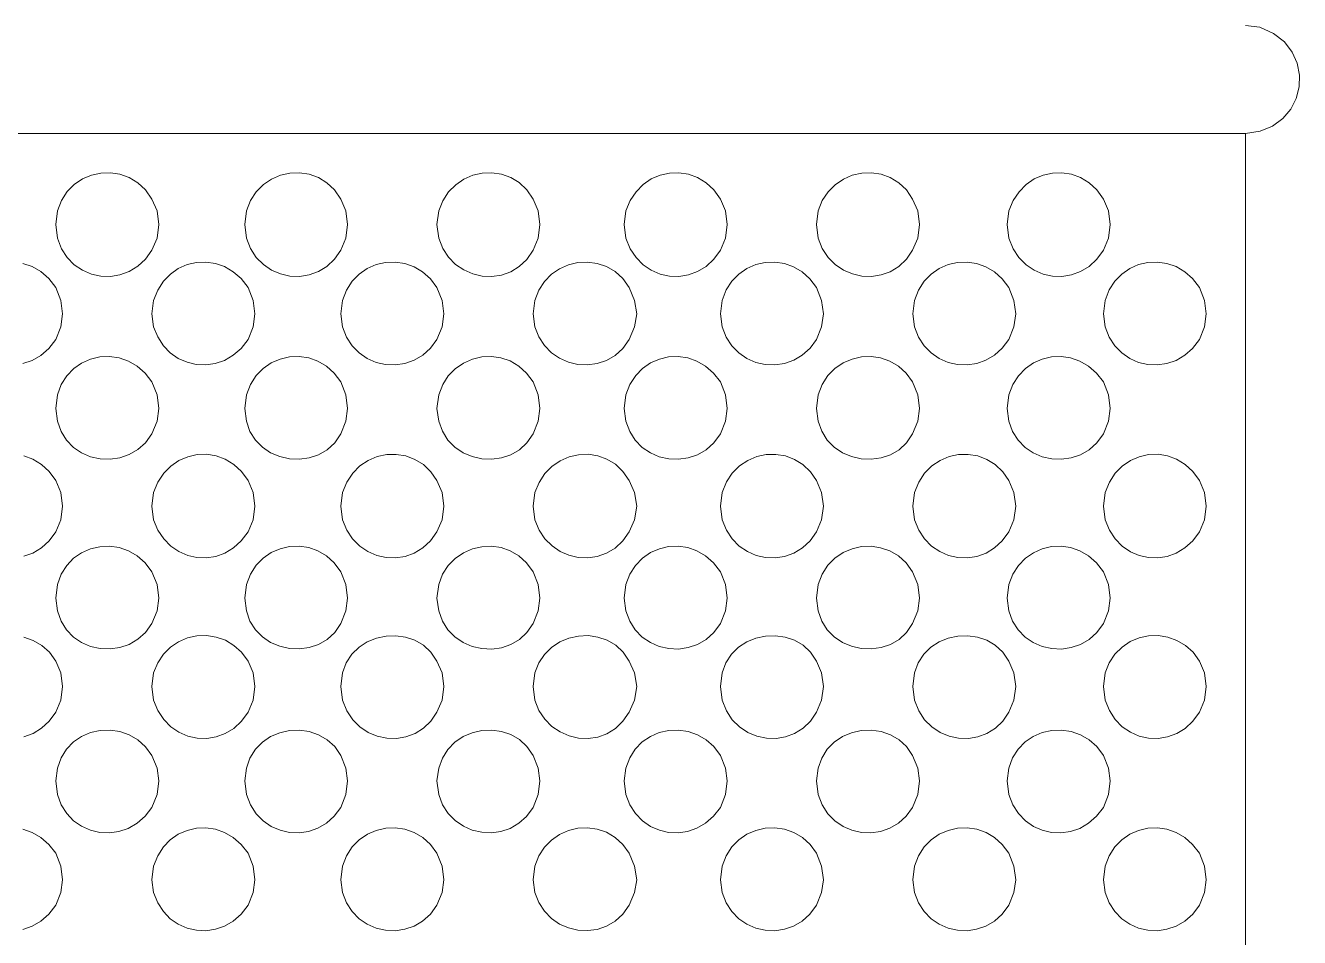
# Model space of a CAD drawing. Extents: x 0 to 239, y -13 to 254.
# Drawn here: x 120.45 to 170.24, y 158.92 to 194.57 of the extents above; entities that cross this region are included whole.
import ezdxf

# ---------------------------------------------------------------- set-up
doc = ezdxf.new("R2010")
doc.units = 0
doc.layers.add('GEOMETRY', color=7, linetype='Continuous')

msp = doc.modelspace()

# ---------------------------------------------------------------- linework, layer by layer
at = {"layer": 'GEOMETRY', "lineweight": 20}
for points in [[(97.59, 190.348), (168.127, 190.348), (168.701, 190.439), (169.19, 190.641), (169.59, 190.935), (169.898, 191.3), (170.111, 191.719), (170.226, 192.171), (170.24, 192.637), (170.151, 193.098), (169.954, 193.535), (169.648, 193.928), (169.228, 194.258), (168.693, 194.505), (168.127, 194.574)], [(168.127, 190.348), (168.127, 24.864), (170.222, 24.864), (170.222, 19.244), (95.726, 19.244), (95.726, 24.864), (97.59, 24.864), (97.59, 190.348)], [(120.349, 181.358), (120.714, 181.482), (121.057, 181.679), (121.367, 181.951), (121.633, 182.3), (121.834, 182.799), (121.901, 183.299), (121.901, 183.299), (121.834, 183.829), (121.633, 184.329), (121.365, 184.679), (121.055, 184.952), (120.712, 185.149), (120.347, 185.273)], [(120.383, 173.823), (120.744, 173.952), (121.08, 174.154), (121.38, 174.431), (121.633, 174.784), (121.834, 175.248), (121.901, 175.782), (121.901, 175.782), (121.834, 176.314), (121.633, 176.781), (121.379, 177.137), (121.078, 177.416), (120.742, 177.621), (120.382, 177.751)], [(120.39, 166.765), (120.75, 166.896), (121.084, 167.101), (121.383, 167.38), (121.633, 167.735), (121.834, 168.201), (121.901, 168.732), (121.901, 168.732), (121.834, 169.265), (121.633, 169.73), (121.387, 170.072), (121.09, 170.341), (120.754, 170.538), (120.391, 170.665)], [(120.346, 159.241), (120.711, 159.364), (121.054, 159.561), (121.365, 159.834), (121.633, 160.184), (121.834, 160.685), (121.901, 161.183), (121.901, 161.183), (121.834, 161.715), (121.633, 162.213), (121.367, 162.562), (121.058, 162.835), (120.716, 163.033), (120.351, 163.157)]]:
    msp.add_lwpolyline(points, dxfattribs=at)
for points in [[(125.658, 186.789), (125.592, 187.322), (125.392, 187.788), (125.139, 188.143), (124.839, 188.422), (124.504, 188.626), (124.144, 188.757), (123.77, 188.817), (123.394, 188.805), (123.026, 188.724), (122.678, 188.575), (122.36, 188.359), (122.084, 188.078), (121.86, 187.732), (121.701, 187.322), (121.634, 186.789), (121.701, 186.257), (121.86, 185.848), (122.084, 185.501), (122.36, 185.22), (122.678, 185.004), (123.027, 184.855), (123.395, 184.774), (123.772, 184.763), (124.145, 184.823), (124.506, 184.954), (124.841, 185.159), (125.14, 185.437), (125.392, 185.791), (125.592, 186.257), (125.658, 186.789)], [(133.041, 186.789), (132.975, 187.322), (132.775, 187.788), (132.527, 188.146), (132.231, 188.426), (131.898, 188.63), (131.539, 188.76), (131.165, 188.817), (130.787, 188.803), (130.417, 188.72), (130.067, 188.569), (129.747, 188.352), (129.469, 188.071), (129.244, 187.727), (129.084, 187.322), (129.018, 186.789), (129.084, 186.257), (129.245, 185.852), (129.471, 185.508), (129.749, 185.227), (130.069, 185.01), (130.42, 184.86), (130.789, 184.777), (131.166, 184.764), (131.54, 184.821), (131.899, 184.951), (132.232, 185.155), (132.527, 185.434), (132.775, 185.791), (132.975, 186.257), (133.041, 186.789)], [(140.556, 186.789), (140.491, 187.322), (140.291, 187.788), (140.044, 188.149), (139.748, 188.43), (139.415, 188.634), (139.056, 188.762), (138.682, 188.818), (138.305, 188.801), (137.935, 188.716), (137.584, 188.564), (137.264, 188.346), (136.986, 188.065), (136.76, 187.723), (136.599, 187.322), (136.533, 186.789), (136.599, 186.257), (136.76, 185.857), (136.985, 185.515), (137.263, 185.234), (137.584, 185.017), (137.935, 184.864), (138.305, 184.779), (138.683, 184.763), (139.057, 184.818), (139.416, 184.946), (139.75, 185.15), (140.045, 185.431), (140.291, 185.791), (140.491, 186.257), (140.556, 186.789)], [(147.874, 186.789), (147.809, 187.322), (147.608, 187.788), (147.351, 188.144), (147.05, 188.424), (146.716, 188.628), (146.359, 188.759), (145.989, 188.818), (145.617, 188.806), (145.253, 188.724), (144.907, 188.575), (144.59, 188.358), (144.312, 188.076), (144.084, 187.731), (143.915, 187.322), (143.85, 186.789), (143.915, 186.257), (144.083, 185.849), (144.312, 185.503), (144.59, 185.221), (144.907, 185.005), (145.254, 184.855), (145.618, 184.774), (145.99, 184.762), (146.36, 184.821), (146.717, 184.952), (147.051, 185.157), (147.351, 185.436), (147.608, 185.791), (147.809, 186.257), (147.874, 186.789)], [(155.389, 186.789), (155.324, 187.322), (155.122, 187.788), (154.876, 188.146), (154.581, 188.426), (154.248, 188.63), (153.888, 188.759), (153.513, 188.816), (153.135, 188.802), (152.764, 188.718), (152.413, 188.567), (152.093, 188.35), (151.815, 188.069), (151.59, 187.726), (151.431, 187.322), (151.366, 186.789), (151.431, 186.257), (151.591, 185.853), (151.816, 185.509), (152.094, 185.228), (152.414, 185.011), (152.765, 184.86), (153.135, 184.777), (153.514, 184.763), (153.888, 184.82), (154.248, 184.949), (154.581, 185.153), (154.876, 185.433), (155.122, 185.791), (155.324, 186.257), (155.389, 186.789)], [(162.84, 186.789), (162.774, 187.322), (162.574, 187.788), (162.316, 188.144), (162.016, 188.423), (161.681, 188.628), (161.324, 188.759), (160.954, 188.818), (160.582, 188.806), (160.218, 188.724), (159.872, 188.575), (159.555, 188.359), (159.278, 188.077), (159.049, 187.731), (158.881, 187.322), (158.815, 186.789), (158.881, 186.257), (159.049, 185.848), (159.277, 185.502), (159.555, 185.22), (159.873, 185.004), (160.219, 184.855), (160.583, 184.774), (160.955, 184.762), (161.325, 184.821), (161.683, 184.952), (162.017, 185.157), (162.317, 185.436), (162.574, 185.791), (162.774, 186.257), (162.84, 186.789)], [(129.416, 183.299), (129.35, 183.829), (129.15, 184.329), (128.882, 184.677), (128.574, 184.949), (128.234, 185.147), (127.873, 185.272), (127.502, 185.326), (127.13, 185.309), (126.768, 185.225), (126.425, 185.074), (126.113, 184.857), (125.841, 184.576), (125.619, 184.233), (125.459, 183.829), (125.393, 183.299), (125.459, 182.799), (125.619, 182.397), (125.84, 182.054), (126.111, 181.774), (126.423, 181.558), (126.765, 181.407), (127.128, 181.322), (127.5, 181.305), (127.871, 181.359), (128.232, 181.483), (128.572, 181.681), (128.882, 181.952), (129.15, 182.3), (129.35, 182.799), (129.416, 183.299)], [(136.799, 183.299), (136.732, 183.829), (136.533, 184.329), (136.276, 184.676), (135.973, 184.948), (135.636, 185.145), (135.275, 185.27), (134.9, 185.324), (134.524, 185.308), (134.157, 185.224), (133.81, 185.073), (133.494, 184.857), (133.22, 184.576), (132.999, 184.233), (132.842, 183.829), (132.775, 183.299), (132.842, 182.799), (132.999, 182.395), (133.22, 182.053), (133.494, 181.773), (133.811, 181.557), (134.158, 181.406), (134.526, 181.323), (134.903, 181.307), (135.277, 181.361), (135.638, 181.486), (135.975, 181.683), (136.277, 181.954), (136.533, 182.3), (136.732, 182.799), (136.799, 183.299)], [(144.348, 183.299), (144.246, 183.829), (144.048, 184.329), (143.794, 184.68), (143.492, 184.953), (143.155, 185.15), (142.793, 185.273), (142.418, 185.324), (142.04, 185.305), (141.672, 185.217), (141.324, 185.064), (141.007, 184.847), (140.733, 184.567), (140.513, 184.227), (140.358, 183.829), (140.291, 183.299), (140.358, 182.799), (140.513, 182.401), (140.733, 182.062), (141.007, 181.783), (141.324, 181.565), (141.672, 181.413), (142.041, 181.326), (142.418, 181.307), (142.794, 181.358), (143.156, 181.481), (143.493, 181.677), (143.794, 181.95), (144.048, 182.3), (144.246, 182.799), (144.348, 183.299)], [(151.632, 183.299), (151.566, 183.829), (151.365, 184.329), (151.11, 184.676), (150.807, 184.947), (150.47, 185.145), (150.109, 185.27), (149.735, 185.324), (149.358, 185.308), (148.991, 185.224), (148.644, 185.074), (148.327, 184.857), (148.053, 184.577), (147.832, 184.234), (147.674, 183.829), (147.609, 183.299), (147.674, 182.799), (147.832, 182.395), (148.053, 182.052), (148.328, 181.772), (148.645, 181.556), (148.992, 181.406), (149.36, 181.323), (149.737, 181.307), (150.111, 181.361), (150.473, 181.486), (150.809, 181.684), (151.111, 181.954), (151.365, 182.3), (151.566, 182.799), (151.632, 183.299)], [(159.148, 183.299), (159.082, 183.829), (158.88, 184.329), (158.624, 184.676), (158.322, 184.947), (157.984, 185.145), (157.623, 185.27), (157.249, 185.324), (156.873, 185.308), (156.506, 185.224), (156.159, 185.073), (155.843, 184.857), (155.569, 184.577), (155.348, 184.233), (155.191, 183.829), (155.123, 183.299), (155.191, 182.799), (155.348, 182.395), (155.569, 182.052), (155.843, 181.772), (156.16, 181.557), (156.507, 181.406), (156.875, 181.323), (157.252, 181.307), (157.626, 181.361), (157.987, 181.486), (158.324, 181.683), (158.625, 181.954), (158.88, 182.3), (159.082, 182.799), (159.148, 183.299)], [(166.597, 183.299), (166.531, 183.829), (166.331, 184.329), (166.064, 184.677), (165.756, 184.949), (165.416, 185.146), (165.056, 185.272), (164.684, 185.326), (164.312, 185.31), (163.95, 185.226), (163.607, 185.074), (163.295, 184.858), (163.023, 184.577), (162.801, 184.234), (162.64, 183.829), (162.574, 183.299), (162.64, 182.799), (162.8, 182.396), (163.021, 182.054), (163.293, 181.774), (163.605, 181.557), (163.947, 181.406), (164.31, 181.321), (164.682, 181.305), (165.054, 181.359), (165.415, 181.483), (165.755, 181.681), (166.064, 181.953), (166.331, 182.3), (166.531, 182.799), (166.597, 183.299)], [(125.658, 179.607), (125.592, 180.139), (125.392, 180.638), (125.125, 180.987), (124.816, 181.26), (124.473, 181.458), (124.108, 181.582), (123.732, 181.634), (123.356, 181.617), (122.991, 181.531), (122.647, 181.379), (122.335, 181.162), (122.066, 180.882), (121.851, 180.54), (121.701, 180.139), (121.634, 179.607), (121.701, 179.11), (121.84, 178.704), (122.052, 178.36), (122.323, 178.08), (122.642, 177.865), (122.995, 177.715), (123.371, 177.633), (123.757, 177.618), (124.14, 177.673), (124.507, 177.798), (124.847, 177.995), (125.146, 178.265), (125.392, 178.609), (125.592, 179.11), (125.658, 179.607)], [(133.041, 179.607), (132.975, 180.139), (132.775, 180.638), (132.52, 180.984), (132.219, 181.255), (131.882, 181.453), (131.521, 181.579), (131.147, 181.633), (130.771, 181.618), (130.403, 181.535), (130.056, 181.384), (129.739, 181.168), (129.464, 180.888), (129.242, 180.544), (129.084, 180.139), (129.018, 179.607), (129.084, 179.11), (129.223, 178.708), (129.436, 178.367), (129.71, 178.088), (130.032, 177.872), (130.388, 177.721), (130.767, 177.636), (131.155, 177.619), (131.539, 177.672), (131.906, 177.796), (132.243, 177.992), (132.537, 178.263), (132.775, 178.609), (132.975, 179.11), (133.041, 179.607)], [(140.556, 179.607), (140.491, 180.139), (140.291, 180.638), (140.036, 180.988), (139.734, 181.262), (139.396, 181.459), (139.034, 181.582), (138.659, 181.634), (138.283, 181.615), (137.915, 181.528), (137.567, 181.375), (137.25, 181.158), (136.976, 180.878), (136.756, 180.538), (136.599, 180.139), (136.533, 179.607), (136.599, 179.11), (136.743, 178.71), (136.959, 178.369), (137.233, 178.089), (137.554, 177.872), (137.91, 177.72), (138.286, 177.634), (138.672, 177.617), (139.053, 177.669), (139.419, 177.792), (139.755, 177.989), (140.05, 178.26), (140.291, 178.609), (140.491, 179.11), (140.556, 179.607)], [(147.874, 179.607), (147.809, 180.139), (147.608, 180.638), (147.34, 180.986), (147.031, 181.259), (146.691, 181.457), (146.33, 181.582), (145.959, 181.635), (145.587, 181.619), (145.225, 181.534), (144.882, 181.383), (144.57, 181.166), (144.298, 180.885), (144.076, 180.542), (143.915, 180.139), (143.85, 179.607), (143.915, 179.11), (144.063, 178.705), (144.28, 178.362), (144.553, 178.081), (144.871, 177.865), (145.221, 177.715), (145.592, 177.631), (145.973, 177.616), (146.352, 177.67), (146.716, 177.795), (147.055, 177.992), (147.356, 178.263), (147.608, 178.609), (147.809, 179.11), (147.874, 179.607)], [(155.389, 179.607), (155.324, 180.139), (155.122, 180.638), (154.868, 180.984), (154.568, 181.255), (154.232, 181.453), (153.871, 181.579), (153.497, 181.633), (153.12, 181.618), (152.752, 181.535), (152.404, 181.384), (152.087, 181.168), (151.812, 180.888), (151.589, 180.544), (151.431, 180.139), (151.366, 179.607), (151.431, 179.11), (151.569, 178.709), (151.782, 178.368), (152.056, 178.089), (152.378, 177.873), (152.736, 177.722), (153.116, 177.637), (153.504, 177.62), (153.889, 177.672), (154.256, 177.796), (154.593, 177.992), (154.886, 178.262), (155.122, 178.609), (155.324, 179.11), (155.389, 179.607)], [(162.84, 179.607), (162.774, 180.139), (162.574, 180.638), (162.305, 180.987), (161.995, 181.26), (161.654, 181.458), (161.293, 181.582), (160.922, 181.635), (160.55, 181.619), (160.188, 181.533), (159.846, 181.381), (159.534, 181.164), (159.262, 180.884), (159.041, 180.541), (158.881, 180.139), (158.815, 179.607), (158.881, 179.11), (159.029, 178.705), (159.246, 178.361), (159.519, 178.081), (159.836, 177.865), (160.186, 177.714), (160.558, 177.631), (160.938, 177.615), (161.317, 177.67), (161.681, 177.795), (162.02, 177.992), (162.321, 178.263), (162.574, 178.609), (162.774, 179.11), (162.84, 179.607)], [(129.416, 175.782), (129.35, 176.314), (129.15, 176.781), (128.892, 177.138), (128.59, 177.418), (128.255, 177.622), (127.898, 177.753), (127.528, 177.811), (127.156, 177.799), (126.793, 177.717), (126.448, 177.566), (126.131, 177.35), (125.854, 177.068), (125.627, 176.722), (125.459, 176.314), (125.393, 175.782), (125.459, 175.248), (125.63, 174.845), (125.859, 174.502), (126.135, 174.222), (126.449, 174.006), (126.791, 173.855), (127.15, 173.773), (127.519, 173.759), (127.886, 173.816), (128.243, 173.945), (128.578, 174.149), (128.884, 174.428), (129.15, 174.784), (129.35, 175.248), (129.416, 175.782)], [(136.799, 175.782), (136.732, 176.314), (136.533, 176.781), (136.291, 177.132), (136.001, 177.41), (135.672, 177.614), (135.316, 177.747), (134.944, 177.808), (134.567, 177.799), (134.197, 177.721), (133.845, 177.574), (133.522, 177.359), (133.24, 177.077), (133.009, 176.728), (132.842, 176.314), (132.775, 175.782), (132.842, 175.248), (133.009, 174.846), (133.236, 174.503), (133.514, 174.224), (133.831, 174.008), (134.177, 173.857), (134.542, 173.774), (134.915, 173.76), (135.286, 173.817), (135.643, 173.946), (135.977, 174.149), (136.277, 174.428), (136.533, 174.784), (136.732, 175.248), (136.799, 175.782)], [(144.348, 175.782), (144.246, 176.314), (144.048, 176.781), (143.801, 177.142), (143.505, 177.423), (143.172, 177.627), (142.813, 177.756), (142.439, 177.81), (142.062, 177.794), (141.693, 177.709), (141.343, 177.556), (141.023, 177.338), (140.745, 177.057), (140.52, 176.715), (140.358, 176.314), (140.291, 175.782), (140.358, 175.248), (140.526, 174.852), (140.753, 174.512), (141.03, 174.233), (141.346, 174.016), (141.692, 173.863), (142.056, 173.776), (142.428, 173.759), (142.798, 173.813), (143.155, 173.94), (143.49, 174.143), (143.791, 174.424), (144.048, 174.784), (144.246, 175.248), (144.348, 175.782)], [(151.632, 175.782), (151.566, 176.314), (151.365, 176.781), (151.125, 177.132), (150.835, 177.41), (150.506, 177.614), (150.15, 177.747), (149.778, 177.808), (149.401, 177.8), (149.031, 177.721), (148.679, 177.574), (148.356, 177.359), (148.073, 177.077), (147.842, 176.729), (147.674, 176.314), (147.609, 175.782), (147.674, 175.248), (147.841, 174.846), (148.069, 174.504), (148.346, 174.224), (148.664, 174.008), (149.01, 173.857), (149.376, 173.774), (149.749, 173.761), (150.119, 173.817), (150.477, 173.946), (150.811, 174.149), (151.111, 174.428), (151.365, 174.784), (151.566, 175.248), (151.632, 175.782)], [(159.148, 175.782), (159.082, 176.314), (158.88, 176.781), (158.64, 177.132), (158.349, 177.41), (158.021, 177.614), (157.665, 177.747), (157.293, 177.808), (156.916, 177.799), (156.546, 177.721), (156.194, 177.574), (155.871, 177.359), (155.589, 177.077), (155.358, 176.728), (155.191, 176.314), (155.123, 175.782), (155.191, 175.248), (155.358, 174.846), (155.585, 174.503), (155.862, 174.224), (156.18, 174.008), (156.526, 173.857), (156.891, 173.774), (157.264, 173.76), (157.634, 173.817), (157.992, 173.946), (158.326, 174.149), (158.625, 174.428), (158.88, 174.784), (159.082, 175.248), (159.148, 175.782)], [(166.597, 175.782), (166.531, 176.314), (166.331, 176.781), (166.074, 177.137), (165.773, 177.417), (165.438, 177.621), (165.081, 177.752), (164.711, 177.811), (164.339, 177.799), (163.975, 177.717), (163.629, 177.567), (163.313, 177.351), (163.036, 177.069), (162.808, 176.723), (162.64, 176.314), (162.574, 175.782), (162.64, 175.248), (162.811, 174.844), (163.04, 174.502), (163.316, 174.221), (163.63, 174.005), (163.972, 173.855), (164.333, 173.773), (164.702, 173.759), (165.069, 173.816), (165.426, 173.946), (165.761, 174.149), (166.067, 174.428), (166.331, 174.784), (166.531, 175.248), (166.597, 175.782)], [(125.658, 172.189), (125.592, 172.723), (125.392, 173.222), (125.126, 173.571), (124.816, 173.843), (124.473, 174.041), (124.108, 174.165), (123.732, 174.217), (123.356, 174.2), (122.99, 174.114), (122.646, 173.962), (122.334, 173.745), (122.065, 173.465), (121.851, 173.124), (121.701, 172.723), (121.634, 172.189), (121.701, 171.693), (121.84, 171.287), (122.051, 170.944), (122.322, 170.664), (122.641, 170.449), (122.995, 170.299), (123.371, 170.217), (123.757, 170.202), (124.14, 170.257), (124.508, 170.382), (124.847, 170.579), (125.146, 170.848), (125.392, 171.192), (125.592, 171.693), (125.658, 172.189)], [(133.041, 172.189), (132.975, 172.723), (132.775, 173.222), (132.52, 173.568), (132.219, 173.839), (131.883, 174.036), (131.522, 174.162), (131.148, 174.216), (130.771, 174.201), (130.403, 174.118), (130.055, 173.967), (129.738, 173.751), (129.463, 173.471), (129.241, 173.128), (129.084, 172.723), (129.018, 172.189), (129.084, 171.693), (129.223, 171.292), (129.436, 170.951), (129.71, 170.672), (130.031, 170.456), (130.388, 170.305), (130.767, 170.22), (131.155, 170.203), (131.538, 170.256), (131.905, 170.38), (132.242, 170.576), (132.536, 170.846), (132.775, 171.192), (132.975, 171.693), (133.041, 172.189)], [(140.556, 172.189), (140.491, 172.723), (140.291, 173.222), (140.036, 173.572), (139.735, 173.844), (139.397, 174.041), (139.035, 174.165), (138.66, 174.216), (138.283, 174.198), (137.915, 174.111), (137.566, 173.958), (137.25, 173.741), (136.975, 173.462), (136.755, 173.121), (136.599, 172.723), (136.533, 172.189), (136.599, 171.693), (136.743, 171.293), (136.959, 170.952), (137.234, 170.673), (137.555, 170.456), (137.91, 170.304), (138.286, 170.218), (138.672, 170.2), (139.053, 170.252), (139.418, 170.376), (139.755, 170.572), (140.05, 170.844), (140.291, 171.192), (140.491, 171.693), (140.556, 172.189)], [(147.874, 172.189), (147.809, 172.723), (147.608, 173.222), (147.34, 173.57), (147.032, 173.842), (146.692, 174.04), (146.331, 174.165), (145.959, 174.218), (145.587, 174.202), (145.224, 174.117), (144.882, 173.966), (144.569, 173.749), (144.297, 173.468), (144.075, 173.126), (143.915, 172.723), (143.85, 172.189), (143.915, 171.693), (144.064, 171.288), (144.28, 170.945), (144.553, 170.665), (144.871, 170.449), (145.221, 170.298), (145.592, 170.215), (145.973, 170.199), (146.351, 170.254), (146.716, 170.379), (147.054, 170.576), (147.355, 170.846), (147.608, 171.192), (147.809, 171.693), (147.874, 172.189)], [(155.389, 172.189), (155.324, 172.723), (155.122, 173.222), (154.869, 173.567), (154.568, 173.838), (154.232, 174.036), (153.871, 174.161), (153.497, 174.216), (153.12, 174.201), (152.752, 174.117), (152.404, 173.967), (152.086, 173.751), (151.811, 173.471), (151.589, 173.128), (151.431, 172.723), (151.366, 172.189), (151.431, 171.693), (151.57, 171.292), (151.783, 170.951), (152.057, 170.672), (152.379, 170.456), (152.736, 170.305), (153.116, 170.22), (153.504, 170.203), (153.888, 170.256), (154.254, 170.379), (154.591, 170.576), (154.885, 170.846), (155.122, 171.192), (155.324, 171.693), (155.389, 172.189)], [(162.84, 172.189), (162.774, 172.723), (162.574, 173.222), (162.305, 173.57), (161.996, 173.843), (161.655, 174.04), (161.294, 174.165), (160.923, 174.218), (160.55, 174.202), (160.188, 174.117), (159.846, 173.965), (159.534, 173.748), (159.262, 173.468), (159.041, 173.126), (158.881, 172.723), (158.815, 172.189), (158.881, 171.693), (159.029, 171.288), (159.246, 170.945), (159.519, 170.664), (159.836, 170.449), (160.186, 170.298), (160.558, 170.215), (160.938, 170.2), (161.317, 170.254), (161.681, 170.379), (162.02, 170.576), (162.321, 170.846), (162.574, 171.192), (162.774, 171.693), (162.84, 172.189)], [(129.416, 168.732), (129.35, 169.265), (129.15, 169.73), (128.898, 170.073), (128.6, 170.343), (128.265, 170.541), (127.905, 170.667), (127.53, 170.723), (127.153, 170.711), (126.785, 170.631), (126.436, 170.485), (126.118, 170.274), (125.841, 170), (125.618, 169.663), (125.459, 169.265), (125.393, 168.732), (125.459, 168.201), (125.626, 167.791), (125.854, 167.445), (126.132, 167.163), (126.449, 166.946), (126.795, 166.797), (127.16, 166.715), (127.533, 166.703), (127.903, 166.762), (128.261, 166.894), (128.594, 167.099), (128.894, 167.379), (129.15, 167.735), (129.35, 168.201), (129.416, 168.732)], [(136.799, 168.732), (136.732, 169.265), (136.533, 169.73), (136.296, 170.074), (136.004, 170.344), (135.671, 170.54), (135.308, 170.665), (134.928, 170.72), (134.543, 170.706), (134.166, 170.625), (133.81, 170.478), (133.487, 170.267), (133.21, 169.994), (132.99, 169.659), (132.842, 169.265), (132.775, 168.732), (132.842, 168.201), (133.009, 167.785), (133.24, 167.436), (133.523, 167.154), (133.847, 166.939), (134.2, 166.793), (134.571, 166.715), (134.949, 166.707), (135.321, 166.769), (135.677, 166.902), (136.005, 167.107), (136.294, 167.384), (136.533, 167.735), (136.732, 168.201), (136.799, 168.732)], [(144.348, 168.732), (144.246, 169.265), (144.048, 169.73), (143.81, 170.077), (143.518, 170.347), (143.185, 170.544), (142.823, 170.668), (142.445, 170.722), (142.062, 170.706), (141.687, 170.624), (141.333, 170.475), (141.01, 170.264), (140.732, 169.99), (140.511, 169.657), (140.358, 169.265), (140.291, 168.732), (140.358, 168.201), (140.519, 167.8), (140.744, 167.457), (141.023, 167.176), (141.343, 166.958), (141.694, 166.806), (142.064, 166.72), (142.442, 166.704), (142.816, 166.759), (143.175, 166.888), (143.507, 167.092), (143.802, 167.373), (144.048, 167.735), (144.246, 168.201), (144.348, 168.732)], [(151.632, 168.732), (151.566, 169.265), (151.365, 169.73), (151.13, 170.074), (150.839, 170.344), (150.506, 170.54), (150.142, 170.664), (149.761, 170.719), (149.375, 170.705), (148.998, 170.623), (148.641, 170.477), (148.317, 170.266), (148.04, 169.992), (147.821, 169.658), (147.674, 169.265), (147.609, 168.732), (147.674, 168.201), (147.842, 167.785), (148.073, 167.436), (148.357, 167.153), (148.681, 166.939), (149.034, 166.792), (149.405, 166.715), (149.783, 166.707), (150.155, 166.769), (150.511, 166.903), (150.839, 167.107), (151.128, 167.385), (151.365, 167.735), (151.566, 168.201), (151.632, 168.732)], [(159.148, 168.732), (159.082, 169.265), (158.88, 169.73), (158.644, 170.074), (158.352, 170.344), (158.019, 170.54), (157.656, 170.665), (157.276, 170.72), (156.891, 170.706), (156.514, 170.625), (156.158, 170.478), (155.835, 170.267), (155.558, 169.994), (155.339, 169.659), (155.191, 169.265), (155.123, 168.732), (155.191, 168.201), (155.358, 167.785), (155.589, 167.436), (155.872, 167.154), (156.196, 166.939), (156.549, 166.792), (156.92, 166.715), (157.298, 166.707), (157.67, 166.769), (158.026, 166.902), (158.354, 167.107), (158.642, 167.384), (158.88, 167.735), (159.082, 168.201), (159.148, 168.732)], [(166.597, 168.732), (166.531, 169.265), (166.331, 169.73), (166.082, 170.072), (165.786, 170.341), (165.452, 170.538), (165.092, 170.666), (164.718, 170.723), (164.341, 170.712), (163.972, 170.634), (163.622, 170.489), (163.303, 170.278), (163.025, 170.004), (162.801, 169.665), (162.64, 169.265), (162.574, 168.732), (162.64, 168.201), (162.808, 167.791), (163.035, 167.444), (163.313, 167.162), (163.631, 166.945), (163.977, 166.796), (164.342, 166.715), (164.715, 166.703), (165.085, 166.763), (165.443, 166.894), (165.777, 167.099), (166.076, 167.379), (166.331, 167.735), (166.531, 168.201), (166.597, 168.732)], [(125.658, 165.041), (125.592, 165.538), (125.392, 166.038), (125.145, 166.382), (124.846, 166.651), (124.506, 166.848), (124.139, 166.973), (123.757, 167.028), (123.372, 167.014), (122.996, 166.931), (122.643, 166.782), (122.324, 166.567), (122.053, 166.287), (121.841, 165.944), (121.701, 165.538), (121.634, 165.041), (121.701, 164.51), (121.851, 164.109), (122.065, 163.768), (122.333, 163.487), (122.644, 163.27), (122.988, 163.117), (123.353, 163.031), (123.729, 163.013), (124.105, 163.066), (124.47, 163.19), (124.813, 163.387), (125.124, 163.66), (125.392, 164.009), (125.592, 164.51), (125.658, 165.041)], [(133.041, 165.041), (132.975, 165.538), (132.775, 166.038), (132.536, 166.384), (132.242, 166.654), (131.905, 166.85), (131.538, 166.974), (131.155, 167.027), (130.767, 167.01), (130.389, 166.926), (130.032, 166.775), (129.71, 166.559), (129.437, 166.28), (129.223, 165.939), (129.084, 165.538), (129.018, 165.041), (129.084, 164.51), (129.241, 164.106), (129.463, 163.762), (129.737, 163.482), (130.054, 163.265), (130.401, 163.114), (130.768, 163.03), (131.144, 163.014), (131.518, 163.069), (131.879, 163.194), (132.216, 163.391), (132.519, 163.663), (132.775, 164.009), (132.975, 164.51), (133.041, 165.041)], [(140.556, 165.041), (140.491, 165.538), (140.291, 166.038), (140.05, 166.386), (139.755, 166.658), (139.418, 166.854), (139.053, 166.978), (138.672, 167.03), (138.287, 167.012), (137.91, 166.926), (137.556, 166.774), (137.235, 166.558), (136.96, 166.278), (136.744, 165.938), (136.599, 165.538), (136.533, 165.041), (136.599, 164.51), (136.755, 164.111), (136.975, 163.771), (137.249, 163.491), (137.566, 163.274), (137.914, 163.121), (138.282, 163.034), (138.659, 163.015), (139.034, 163.066), (139.396, 163.189), (139.734, 163.386), (140.036, 163.659), (140.291, 164.009), (140.491, 164.51), (140.556, 165.041)], [(147.874, 165.041), (147.809, 165.538), (147.608, 166.038), (147.355, 166.384), (147.053, 166.654), (146.715, 166.851), (146.35, 166.976), (145.972, 167.03), (145.592, 167.015), (145.221, 166.931), (144.871, 166.781), (144.554, 166.565), (144.281, 166.285), (144.064, 165.943), (143.915, 165.538), (143.85, 165.041), (143.915, 164.51), (144.076, 164.107), (144.297, 163.764), (144.569, 163.483), (144.881, 163.266), (145.223, 163.114), (145.585, 163.029), (145.957, 163.013), (146.328, 163.066), (146.689, 163.191), (147.03, 163.389), (147.339, 163.661), (147.608, 164.009), (147.809, 164.51), (147.874, 165.041)], [(155.389, 165.041), (155.324, 165.538), (155.122, 166.038), (154.884, 166.384), (154.591, 166.655), (154.254, 166.851), (153.887, 166.974), (153.504, 167.027), (153.116, 167.01), (152.737, 166.926), (152.38, 166.775), (152.059, 166.559), (151.784, 166.28), (151.571, 165.939), (151.431, 165.538), (151.366, 165.041), (151.431, 164.51), (151.589, 164.106), (151.81, 163.762), (152.085, 163.482), (152.401, 163.265), (152.749, 163.114), (153.117, 163.031), (153.493, 163.015), (153.868, 163.069), (154.229, 163.194), (154.566, 163.392), (154.867, 163.663), (155.122, 164.009), (155.324, 164.51), (155.389, 165.041)], [(162.84, 165.041), (162.774, 165.538), (162.574, 166.038), (162.321, 166.383), (162.019, 166.654), (161.68, 166.851), (161.316, 166.976), (160.938, 167.03), (160.558, 167.015), (160.187, 166.931), (159.837, 166.781), (159.52, 166.565), (159.247, 166.286), (159.03, 165.943), (158.881, 165.538), (158.815, 165.041), (158.881, 164.51), (159.04, 164.108), (159.261, 163.766), (159.531, 163.485), (159.843, 163.268), (160.184, 163.115), (160.546, 163.029), (160.918, 163.012), (161.289, 163.065), (161.651, 163.189), (161.992, 163.387), (162.303, 163.66), (162.574, 164.009), (162.774, 164.51), (162.84, 165.041)], [(129.416, 161.183), (129.35, 161.715), (129.15, 162.213), (128.882, 162.562), (128.574, 162.834), (128.234, 163.032), (127.873, 163.157), (127.501, 163.211), (127.129, 163.194), (126.767, 163.11), (126.424, 162.958), (126.112, 162.741), (125.84, 162.461), (125.619, 162.118), (125.459, 161.715), (125.393, 161.183), (125.459, 160.685), (125.619, 160.281), (125.84, 159.938), (126.112, 159.657), (126.425, 159.441), (126.767, 159.29), (127.13, 159.205), (127.502, 159.189), (127.874, 159.243), (128.235, 159.368), (128.574, 159.565), (128.883, 159.837), (129.15, 160.184), (129.35, 160.685), (129.416, 161.183)], [(136.799, 161.183), (136.732, 161.715), (136.533, 162.213), (136.278, 162.559), (135.977, 162.831), (135.641, 163.029), (135.28, 163.154), (134.905, 163.209), (134.529, 163.194), (134.161, 163.11), (133.813, 162.96), (133.496, 162.744), (133.221, 162.463), (132.999, 162.12), (132.842, 161.715), (132.775, 161.183), (132.842, 160.685), (132.998, 160.281), (133.219, 159.938), (133.493, 159.658), (133.809, 159.441), (134.156, 159.29), (134.524, 159.206), (134.9, 159.19), (135.274, 159.243), (135.636, 159.368), (135.973, 159.565), (136.276, 159.837), (136.533, 160.184), (136.732, 160.685), (136.799, 161.183)], [(144.348, 161.183), (144.246, 161.715), (144.048, 162.213), (143.794, 162.564), (143.492, 162.837), (143.155, 163.035), (142.794, 163.158), (142.419, 163.209), (142.041, 163.191), (141.673, 163.104), (141.325, 162.95), (141.008, 162.733), (140.734, 162.453), (140.514, 162.113), (140.358, 161.715), (140.291, 161.183), (140.358, 160.685), (140.512, 160.287), (140.732, 159.947), (141.005, 159.668), (141.322, 159.45), (141.671, 159.297), (142.039, 159.21), (142.417, 159.191), (142.793, 159.242), (143.155, 159.365), (143.493, 159.561), (143.794, 159.834), (144.048, 160.184), (144.246, 160.685), (144.348, 161.183)], [(151.632, 161.183), (151.566, 161.715), (151.365, 162.213), (151.112, 162.559), (150.811, 162.831), (150.475, 163.029), (150.114, 163.154), (149.739, 163.209), (149.362, 163.194), (148.994, 163.111), (148.646, 162.961), (148.329, 162.745), (148.054, 162.464), (147.832, 162.12), (147.674, 161.715), (147.609, 161.183), (147.674, 160.685), (147.831, 160.281), (148.052, 159.938), (148.326, 159.657), (148.643, 159.441), (148.99, 159.29), (149.357, 159.206), (149.734, 159.19), (150.108, 159.244), (150.47, 159.369), (150.807, 159.566), (151.109, 159.837), (151.365, 160.184), (151.566, 160.685), (151.632, 161.183)], [(159.148, 161.183), (159.082, 161.715), (158.88, 162.213), (158.626, 162.559), (158.326, 162.831), (157.989, 163.029), (157.628, 163.154), (157.254, 163.209), (156.877, 163.194), (156.509, 163.111), (156.162, 162.96), (155.845, 162.744), (155.57, 162.464), (155.348, 162.12), (155.191, 161.715), (155.123, 161.183), (155.191, 160.685), (155.347, 160.281), (155.568, 159.938), (155.842, 159.658), (156.158, 159.441), (156.505, 159.29), (156.872, 159.206), (157.248, 159.19), (157.622, 159.244), (157.984, 159.368), (158.321, 159.566), (158.624, 159.837), (158.88, 160.184), (159.082, 160.685), (159.148, 161.183)], [(166.597, 161.183), (166.531, 161.715), (166.331, 162.213), (166.064, 162.561), (165.756, 162.834), (165.416, 163.032), (165.055, 163.157), (164.684, 163.211), (164.311, 163.195), (163.949, 163.11), (163.606, 162.959), (163.294, 162.742), (163.022, 162.461), (162.801, 162.119), (162.64, 161.715), (162.574, 161.183), (162.64, 160.685), (162.801, 160.281), (163.022, 159.937), (163.294, 159.657), (163.607, 159.44), (163.949, 159.289), (164.312, 159.205), (164.684, 159.189), (165.056, 159.243), (165.417, 159.368), (165.756, 159.565), (166.065, 159.837), (166.331, 160.184), (166.531, 160.685), (166.597, 161.183)]]:
    msp.add_lwpolyline(points, close=True, dxfattribs=at)

doc.saveas('drawing.dxf')
